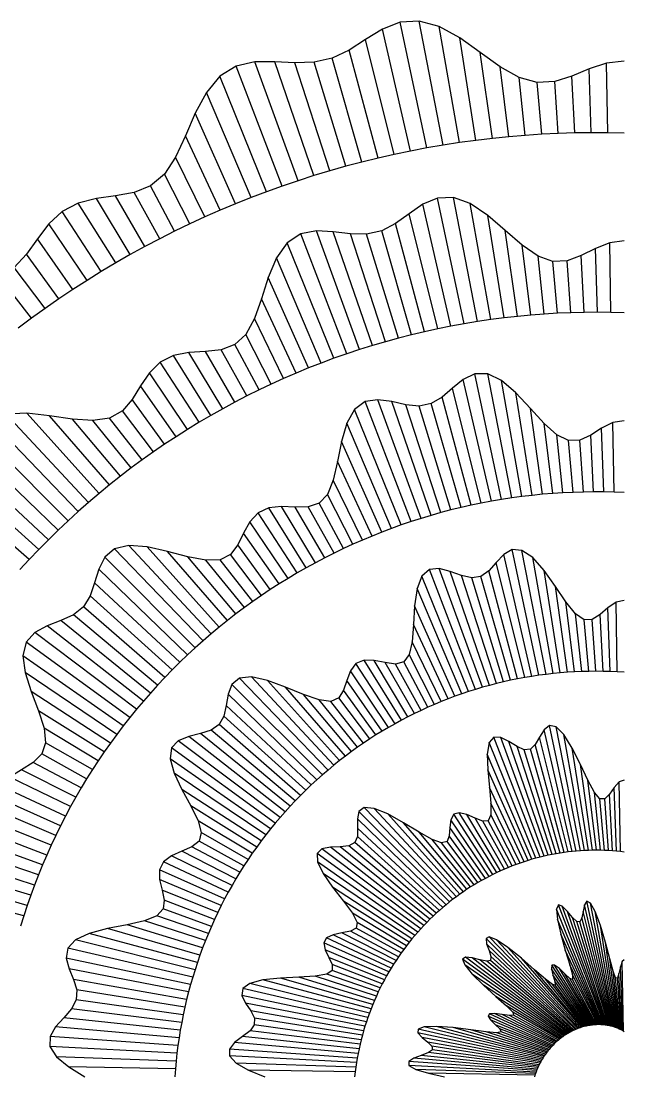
# Model space of a CAD drawing. Header units: metres. Extents: x -31 to 28.6, y -27.3 to 29.4.
# Drawn here: x -16.78 to -0.01, y 0.02 to 29.37 of the extents above; entities that cross this region are included whole.
import ezdxf

# ---------------------------------------------------------------- set-up
doc = ezdxf.new("R2010")
doc.units = ezdxf.units.M
for name, color, linetype in [('Fill', 3, 'Continuous'), ('Inner', 2, 'Continuous'), ('Outer', 1, 'Continuous')]:
    doc.layers.add(name, color=color, linetype=linetype)

msp = doc.modelspace()

# ---------------------------------------------------------------- linework, layer by layer
at = {"layer": 'Fill'}
for p, q in [((-5.038, 25.918), (-5.708, 29.367)), ((-5.946, 25.753), (-6.728, 29.142)), ((-5.492, 25.839), (-6.235, 29.335)), ((-4.582, 25.988), (-5.151, 29.213)), ((-6.397, 25.659), (-7.195, 28.856)), ((-4.126, 26.05), (-4.577, 28.898)), ((-6.848, 25.557), (-7.653, 28.563)), ((-3.669, 26.105), (-4.005, 28.494)), ((-9.073, 24.928), (-10.276, 28.232)), ((-8.632, 25.069), (-9.722, 28.235)), ((-8.189, 25.203), (-9.165, 28.206)), ((-7.744, 25.329), (-8.628, 28.222)), ((-7.297, 25.447), (-8.126, 28.339)), ((-0.458, 26.26), (-0.492, 28.197)), ((-9.512, 24.779), (-10.793, 28.116)), ((-3.211, 26.151), (-3.45, 28.097)), ((-0.917, 26.262), (-0.979, 28.037)), ((-9.948, 24.622), (-11.247, 27.836)), ((-2.753, 26.189), (-2.922, 27.798)), ((-2.294, 26.219), (-2.42, 27.657)), ((-1.835, 26.241), (-1.936, 27.684)), ((-1.376, 26.256), (-1.459, 27.837)), ((-10.382, 24.457), (-11.624, 27.385)), ((-10.812, 24.285), (-11.935, 26.806)), ((-11.24, 24.105), (-12.205, 26.175)), ((-11.666, 23.918), (-12.478, 25.583)), ((-12.087, 23.723), (-12.792, 25.106)), ((-12.506, 23.521), (-13.176, 24.781)), ((-13.742, 22.87), (-14.682, 24.436)), ((-13.333, 23.094), (-14.15, 24.509)), ((-12.922, 23.311), (-13.636, 24.599)), ((-4.453, 20.949), (-5.196, 24.444)), ((-4.084, 21.01), (-4.754, 24.459)), ((-14.546, 22.399), (-15.633, 24.073)), ((-14.146, 22.638), (-15.188, 24.306)), ((-4.821, 20.881), (-5.603, 24.27)), ((-3.714, 21.064), (-4.283, 24.289)), ((-5.188, 20.807), (-5.985, 24.004)), ((-3.344, 21.112), (-3.795, 23.96)), ((-14.943, 22.154), (-16.006, 23.73)), ((-7.363, 20.229), (-8.565, 23.533)), ((-7.004, 20.342), (-8.094, 23.508)), ((-5.919, 20.64), (-6.748, 23.532)), ((-5.554, 20.727), (-6.359, 23.733)), ((-2.973, 21.153), (-3.309, 23.543)), ((-15.335, 21.901), (-16.324, 23.312)), ((-8.075, 19.986), (-9.374, 23.2)), ((-7.72, 20.111), (-9.001, 23.448)), ((-6.644, 20.448), (-7.619, 23.45)), ((-6.282, 20.547), (-7.167, 23.441)), ((-0.371, 21.261), (-0.405, 23.198)), ((-2.602, 21.188), (-2.84, 23.134)), ((-0.743, 21.265), (-0.805, 23.04)), ((-15.723, 21.641), (-16.626, 22.884)), ((-8.428, 19.855), (-9.671, 22.783)), ((-2.23, 21.216), (-2.399, 22.825)), ((-1.858, 21.238), (-1.984, 22.676)), ((-1.486, 21.254), (-1.587, 22.696)), ((-1.114, 21.262), (-1.197, 22.843)), ((-16.107, 21.375), (-16.967, 22.516)), ((-16.486, 21.101), (-17.393, 22.262)), ((-8.779, 19.717), (-9.901, 22.238)), ((-9.127, 19.574), (-10.092, 21.643)), ((-9.474, 19.424), (-10.286, 21.089)), ((-9.818, 19.268), (-10.522, 20.651)), ((-10.159, 19.106), (-10.829, 20.366)), ((-11.496, 18.398), (-12.538, 20.066)), ((-11.166, 18.584), (-12.107, 20.15)), ((-10.833, 18.764), (-11.65, 20.179)), ((-10.497, 18.938), (-11.212, 20.226)), ((-11.823, 18.206), (-12.91, 19.879)), ((-12.147, 18.009), (-13.21, 19.585)), ((-3.696, 16.009), (-4.478, 19.398)), ((-3.413, 16.058), (-4.156, 19.553)), ((-3.13, 16.101), (-3.8, 19.551)), ((-12.467, 17.805), (-13.456, 19.217)), ((-3.978, 15.956), (-4.775, 19.153)), ((-2.846, 16.14), (-3.415, 19.365)), ((-12.784, 17.596), (-13.687, 18.839)), ((-5.653, 15.531), (-6.855, 18.835)), ((-4.26, 15.898), (-5.065, 18.904)), ((-2.562, 16.173), (-3.013, 19.021)), ((-13.098, 17.381), (-13.958, 18.523)), ((-6.202, 15.35), (-7.5, 18.564)), ((-5.928, 15.443), (-7.209, 18.78)), ((-5.376, 15.614), (-6.467, 18.78)), ((-5.099, 15.692), (-6.074, 18.695)), ((-4.82, 15.766), (-5.705, 18.659)), ((-4.54, 15.834), (-5.37, 18.726)), ((-2.277, 16.202), (-2.613, 18.591)), ((-15.186, 15.726), (-17.651, 18.278)), ((-14.9, 15.978), (-17.19, 18.434)), ((-14.609, 16.225), (-16.618, 18.456)), ((-14.315, 16.467), (-15.984, 18.387)), ((-14.016, 16.704), (-15.351, 18.295)), ((-13.714, 16.935), (-14.781, 18.253)), ((-13.408, 17.161), (-14.314, 18.322)), ((-0.284, 16.261), (-0.318, 18.199)), ((-15.468, 15.468), (-17.986, 17.986)), ((-6.474, 15.252), (-7.717, 18.18)), ((-1.992, 16.225), (-2.231, 18.171)), ((-0.568, 16.268), (-0.63, 18.043)), ((-6.745, 15.15), (-7.867, 17.67)), ((-1.707, 16.244), (-1.876, 17.853)), ((-1.422, 16.257), (-1.548, 17.695)), ((-1.137, 16.266), (-1.238, 17.708)), ((-0.853, 16.269), (-0.935, 17.85)), ((-15.746, 15.205), (-18.215, 17.59)), ((-16.019, 14.938), (-18.389, 17.148)), ((-7.014, 15.042), (-7.979, 17.112)), ((-16.287, 14.665), (-18.571, 16.722)), ((-7.282, 14.93), (-8.094, 16.595)), ((-16.551, 14.388), (-18.816, 16.356)), ((-7.548, 14.813), (-8.252, 16.196)), ((-8.591, 14.298), (-9.532, 15.864)), ((-8.333, 14.434), (-9.15, 15.849)), ((-8.073, 14.565), (-8.788, 15.853)), ((-7.811, 14.691), (-8.482, 15.952)), ((-9.1, 14.013), (-10.187, 15.686)), ((-8.847, 14.158), (-9.889, 15.825)), ((-9.351, 13.863), (-10.414, 15.44)), ((-9.599, 13.709), (-10.588, 15.121)), ((-11.713, 12.129), (-14.178, 14.681)), ((-11.49, 12.321), (-13.78, 14.777)), ((-11.264, 12.51), (-13.272, 14.74)), ((-9.845, 13.551), (-10.749, 14.794)), ((-11.932, 11.932), (-14.45, 14.45)), ((-11.035, 12.694), (-12.703, 14.613)), ((-10.802, 12.874), (-12.137, 14.464)), ((-10.329, 13.221), (-11.236, 14.382)), ((-10.089, 13.388), (-10.949, 14.53)), ((-2.571, 11.138), (-3.354, 14.526)), ((-2.374, 11.167), (-3.117, 14.663)), ((-2.176, 11.193), (-2.846, 14.643)), ((-1.978, 11.216), (-2.546, 14.441)), ((-12.149, 11.732), (-14.618, 14.117)), ((-10.567, 13.05), (-11.635, 14.368)), ((-4.136, 10.775), (-5.417, 14.112)), ((-3.943, 10.833), (-5.145, 14.137)), ((-2.769, 11.104), (-3.566, 14.301)), ((-4.329, 10.714), (-5.627, 13.928)), ((-3.749, 10.887), (-4.839, 14.053)), ((-3.554, 10.937), (-4.529, 13.94)), ((-3.358, 10.984), (-4.243, 13.878)), ((-3.162, 11.028), (-3.991, 13.92)), ((-2.966, 11.068), (-3.771, 14.074)), ((-1.779, 11.235), (-2.231, 14.083)), ((-12.362, 11.528), (-14.732, 13.738)), ((-4.521, 10.65), (-5.763, 13.578)), ((-1.581, 11.251), (-1.917, 13.64)), ((-12.572, 11.319), (-14.856, 13.376)), ((-1.383, 11.263), (-1.622, 13.208)), ((-12.778, 11.107), (-15.042, 13.076)), ((-4.711, 10.582), (-5.834, 13.102)), ((-0.394, 11.271), (-0.456, 13.046)), ((-0.197, 11.262), (-0.23, 13.2)), ((-13.179, 10.672), (-15.671, 12.69)), ((-12.98, 10.892), (-15.318, 12.853)), ((-1.185, 11.271), (-1.354, 12.88)), ((-0.987, 11.276), (-1.112, 12.714)), ((-0.789, 11.278), (-0.89, 12.721)), ((-0.591, 11.276), (-0.674, 12.857)), ((-13.566, 10.222), (-16.398, 12.357)), ((-13.374, 10.449), (-16.054, 12.543)), ((-4.901, 10.511), (-5.866, 12.58)), ((-13.753, 9.992), (-16.636, 12.087)), ((-5.09, 10.436), (-5.902, 12.101)), ((-5.278, 10.358), (-5.982, 11.741)), ((-13.937, 9.759), (-16.727, 11.712)), ((-6.377, 9.819), (-7.463, 11.493)), ((-6.197, 9.917), (-7.239, 11.585)), ((-6.016, 10.012), (-6.957, 11.578)), ((-5.833, 10.104), (-6.65, 11.519)), ((-5.649, 10.192), (-6.363, 11.48)), ((-5.464, 10.277), (-6.134, 11.537)), ((-14.117, 9.522), (-16.667, 11.242)), ((-6.555, 9.718), (-7.618, 11.294)), ((-8.397, 8.397), (-10.915, 10.915)), ((-8.239, 8.532), (-10.704, 11.085)), ((-8.08, 8.665), (-10.37, 11.12)), ((-7.918, 8.794), (-9.927, 11.025)), ((-6.732, 9.614), (-7.72, 11.025)), ((-14.292, 9.282), (-16.499, 10.714)), ((-8.552, 8.259), (-11.022, 10.643)), ((-7.754, 8.92), (-9.423, 10.84)), ((-7.588, 9.044), (-8.923, 10.634)), ((-6.906, 9.506), (-7.81, 10.749)), ((-8.705, 8.118), (-11.076, 10.328)), ((-7.421, 9.164), (-8.488, 10.482)), ((-7.251, 9.281), (-8.158, 10.442)), ((-7.08, 9.395), (-7.94, 10.537)), ((-14.464, 9.038), (-16.294, 10.181)), ((-8.856, 7.974), (-11.14, 10.03)), ((-14.631, 8.791), (-16.136, 9.695)), ((-9.004, 7.827), (-11.269, 9.796)), ((-1.334, 6.276), (-2.077, 9.772)), ((-1.222, 6.285), (-1.892, 9.735)), ((-9.434, 7.371), (-12.114, 9.464)), ((-9.293, 7.526), (-11.785, 9.544)), ((-9.15, 7.678), (-11.488, 9.639)), ((-2.344, 6.107), (-3.625, 9.445)), ((-2.233, 6.134), (-3.435, 9.438)), ((-1.559, 6.253), (-2.356, 9.45)), ((-1.447, 6.266), (-2.229, 9.654)), ((-1.109, 6.292), (-1.678, 9.517)), ((-14.795, 8.542), (-16.094, 9.292)), ((-9.708, 7.053), (-12.591, 9.148)), ((-9.573, 7.213), (-12.405, 9.347)), ((-2.456, 6.078), (-3.754, 9.293)), ((-2.121, 6.159), (-3.211, 9.325)), ((-2.009, 6.182), (-2.984, 9.185)), ((-1.784, 6.221), (-2.613, 9.113)), ((-1.672, 6.238), (-2.477, 9.245)), ((-0.997, 6.297), (-1.448, 9.144)), ((-14.954, 8.289), (-16.2, 8.98)), ((-9.841, 6.891), (-12.631, 8.844)), ((-2.567, 6.047), (-3.81, 8.975)), ((-1.896, 6.203), (-2.781, 9.096)), ((-15.258, 7.775), (-16.762, 8.541)), ((-15.108, 8.033), (-16.44, 8.741)), ((-2.678, 6.014), (-3.8, 8.535)), ((-0.885, 6.299), (-1.221, 8.689)), ((-15.404, 7.513), (-17.088, 8.334)), ((-9.971, 6.726), (-12.522, 8.446)), ((-0.774, 6.3), (-1.012, 8.246)), ((-15.546, 7.249), (-17.346, 8.089)), ((-10.099, 6.558), (-12.305, 7.991)), ((-2.788, 5.979), (-3.753, 8.049)), ((-0.219, 6.274), (-0.281, 8.049)), ((-0.109, 6.263), (-0.143, 8.2)), ((-15.683, 6.982), (-17.492, 7.788)), ((-0.662, 6.299), (-0.831, 7.908)), ((-0.551, 6.295), (-0.677, 7.733)), ((-0.44, 6.29), (-0.541, 7.733)), ((-0.329, 6.283), (-0.412, 7.864)), ((-15.815, 6.713), (-17.525, 7.439)), ((-10.224, 6.388), (-12.053, 7.532)), ((-4.861, 4.861), (-7.379, 7.379)), ((-4.766, 4.935), (-7.231, 7.488)), ((-4.67, 5.008), (-6.96, 7.463)), ((-3.548, 5.677), (-4.59, 7.345)), ((-2.898, 5.942), (-3.71, 7.607)), ((-15.942, 6.441), (-17.49, 7.066)), ((-10.346, 6.216), (-11.85, 7.12)), ((-4.955, 4.785), (-7.425, 7.17)), ((-4.572, 5.078), (-6.581, 7.309)), ((-4.474, 5.147), (-6.143, 7.066)), ((-3.759, 5.573), (-4.822, 7.149)), ((-3.654, 5.626), (-4.74, 7.299)), ((-3.441, 5.726), (-4.382, 7.292)), ((-3.333, 5.774), (-4.15, 7.189)), ((-3.225, 5.819), (-3.939, 7.107)), ((-3.117, 5.862), (-3.787, 7.122)), ((-3.008, 5.903), (-3.712, 7.286)), ((-10.464, 6.042), (-11.764, 6.792)), ((-5.048, 4.708), (-7.419, 6.918)), ((-4.375, 5.213), (-5.709, 6.804)), ((-3.864, 5.518), (-4.852, 6.929)), ((-16.065, 6.167), (-17.462, 6.703)), ((-10.58, 5.865), (-11.826, 6.556)), ((-5.231, 4.547), (-7.495, 6.515)), ((-5.14, 4.628), (-7.424, 6.685)), ((-4.274, 5.278), (-5.342, 6.596)), ((-4.173, 5.341), (-5.08, 6.502)), ((-4.071, 5.402), (-4.931, 6.543)), ((-3.968, 5.461), (-4.871, 6.704)), ((-16.184, 5.89), (-17.522, 6.377)), ((-10.803, 5.505), (-12.307, 6.271)), ((-10.693, 5.686), (-12.026, 6.394)), ((-5.663, 4.114), (-8.546, 6.209)), ((-5.579, 4.204), (-8.411, 6.338)), ((-5.494, 4.293), (-8.174, 6.386)), ((-5.408, 4.379), (-7.9, 6.397)), ((-5.32, 4.464), (-7.658, 6.425)), ((-16.406, 5.331), (-18.105, 5.883)), ((-16.297, 5.612), (-17.73, 6.105)), ((-11.014, 5.136), (-12.815, 5.976)), ((-10.91, 5.321), (-12.594, 6.143)), ((-5.745, 4.023), (-8.535, 5.976)), ((-16.51, 5.047), (-18.612, 5.69)), ((-11.115, 4.949), (-12.925, 5.754)), ((-5.826, 3.93), (-8.377, 5.65)), ((-16.608, 4.762), (-19.179, 5.499)), ((-11.212, 4.759), (-12.923, 5.485)), ((-16.702, 4.475), (-19.709, 5.281)), ((-11.306, 4.568), (-12.854, 5.193)), ((-5.906, 3.835), (-8.112, 5.268)), ((-11.397, 4.375), (-12.794, 4.911)), ((-5.983, 3.739), (-7.813, 4.882)), ((-0.552, 1.439), (-1.834, 4.777)), ((-0.523, 1.436), (-1.725, 4.74)), ((-0.322, 1.394), (-1.104, 4.783)), ((-0.295, 1.386), (-1.038, 4.881)), ((-0.268, 1.377), (-0.938, 4.827)), ((-11.569, 3.984), (-13.003, 4.477)), ((-11.485, 4.18), (-12.823, 4.667)), ((-6.06, 3.641), (-7.564, 4.545)), ((-0.583, 1.442), (-1.881, 4.657)), ((-0.493, 1.431), (-1.583, 4.597)), ((-0.464, 1.427), (-1.439, 4.429)), ((-0.377, 1.409), (-1.183, 4.415)), ((-0.349, 1.402), (-1.147, 4.599)), ((-0.241, 1.368), (-0.81, 4.593)), ((-11.802, 3.384), (-14.372, 4.121)), ((-11.728, 3.586), (-13.831, 4.229)), ((-11.65, 3.785), (-13.349, 4.338)), ((-6.207, 3.441), (-7.453, 4.131)), ((-6.134, 3.542), (-7.433, 4.292)), ((-0.613, 1.445), (-1.856, 4.373)), ((-0.434, 1.421), (-1.319, 4.315)), ((-0.406, 1.415), (-1.235, 4.307)), ((-0.215, 1.358), (-0.666, 4.206)), ((-11.873, 3.181), (-14.879, 3.987)), ((-6.483, 3.023), (-8.283, 3.863)), ((-6.416, 3.129), (-8.1, 3.951)), ((-6.348, 3.235), (-7.852, 4.001)), ((-6.279, 3.338), (-7.611, 4.047)), ((-1.326, 1.326), (-3.844, 3.844)), ((-1.293, 1.339), (-3.758, 3.891)), ((-0.644, 1.446), (-1.766, 3.967)), ((-12.004, 2.771), (-15.481, 3.574)), ((-11.94, 2.977), (-15.266, 3.806)), ((-6.547, 2.915), (-8.357, 3.721)), ((-6.61, 2.806), (-8.32, 3.532)), ((-1.359, 1.312), (-3.828, 3.697)), ((-1.26, 1.351), (-3.55, 3.807)), ((-1.227, 1.362), (-3.235, 3.593)), ((-0.189, 1.348), (-0.525, 3.737)), ((-12.064, 2.564), (-15.524, 3.3)), ((-6.671, 2.695), (-8.218, 3.32)), ((-1.618, 1.176), (-4.501, 3.27)), ((-1.586, 1.195), (-4.418, 3.329)), ((-1.554, 1.214), (-4.234, 3.308)), ((-1.522, 1.232), (-4.014, 3.25)), ((-1.392, 1.298), (-3.762, 3.508)), ((-1.457, 1.267), (-3.722, 3.235)), ((-1.424, 1.283), (-3.709, 3.339)), ((-1.194, 1.373), (-2.862, 3.293)), ((-0.675, 1.448), (-1.64, 3.517)), ((-0.164, 1.337), (-0.403, 3.283)), ((-12.12, 2.356), (-15.442, 3.002)), ((-6.73, 2.583), (-8.126, 3.119)), ((-6.787, 2.47), (-8.125, 2.957)), ((-1.65, 1.155), (-4.439, 3.108)), ((-1.49, 1.25), (-3.827, 3.212)), ((-1.161, 1.383), (-2.495, 2.974)), ((-0.963, 1.428), (-2.026, 3.004)), ((-0.93, 1.433), (-2.017, 3.106)), ((-0.898, 1.437), (-1.94, 3.105)), ((-0.866, 1.441), (-1.806, 3.006)), ((-0.706, 1.448), (-1.518, 3.113)), ((-0.139, 1.326), (-0.308, 2.935)), ((-0.045, 1.277), (-0.107, 3.052)), ((-0.022, 1.264), (-0.056, 3.201)), ((-12.173, 2.146), (-15.315, 2.7)), ((-7.043, 1.887), (-10.05, 2.693)), ((-6.996, 2.006), (-9.566, 2.743)), ((-6.946, 2.124), (-9.049, 2.767)), ((-6.895, 2.24), (-8.594, 2.792)), ((-6.842, 2.356), (-8.275, 2.849)), ((-1.681, 1.134), (-4.232, 2.854)), ((-1.128, 1.392), (-2.195, 2.711)), ((-0.996, 1.422), (-1.984, 2.834)), ((-1.029, 1.416), (-1.932, 2.659)), ((-0.833, 1.443), (-1.65, 2.858)), ((-0.801, 1.446), (-1.515, 2.734)), ((-0.738, 1.448), (-1.442, 2.831)), ((-0.769, 1.447), (-1.44, 2.708)), ((-0.115, 1.314), (-0.241, 2.752)), ((-0.091, 1.302), (-0.192, 2.745)), ((-0.068, 1.29), (-0.15, 2.871)), ((-12.223, 1.936), (-15.227, 2.412)), ((-7.132, 1.647), (-10.609, 2.449)), ((-7.089, 1.767), (-10.414, 2.597)), ((-1.712, 1.112), (-3.918, 2.545)), ((-1.095, 1.401), (-2.001, 2.562)), ((-1.062, 1.409), (-1.922, 2.55)), ((-12.268, 1.724), (-15.241, 2.142)), ((-7.173, 1.525), (-10.633, 2.26)), ((-1.743, 1.089), (-3.573, 2.233)), ((-12.31, 1.512), (-15.373, 1.888)), ((-7.212, 1.402), (-10.533, 2.047)), ((-7.249, 1.278), (-10.391, 1.832)), ((-1.774, 1.066), (-3.278, 1.97)), ((-1.804, 1.042), (-3.103, 1.792)), ((-12.349, 1.298), (-15.59, 1.639)), ((-7.284, 1.154), (-10.289, 1.63)), ((-1.979, 0.881), (-3.789, 1.687)), ((-1.951, 0.91), (-3.752, 1.749)), ((-2.007, 0.852), (-3.718, 1.578)), ((-1.922, 0.938), (-3.606, 1.759)), ((-1.893, 0.965), (-3.397, 1.731)), ((-1.864, 0.991), (-3.196, 1.699)), ((-1.834, 1.017), (-3.08, 1.707)), ((-12.383, 1.083), (-15.819, 1.384)), ((-7.348, 0.902), (-10.41, 1.278)), ((-7.317, 1.028), (-10.29, 1.446)), ((-2.282, 0.485), (-5.742, 1.221)), ((-2.26, 0.522), (-5.737, 1.325)), ((-2.237, 0.558), (-5.563, 1.387)), ((-2.214, 0.593), (-5.22, 1.399)), ((-2.19, 0.628), (-4.76, 1.365)), ((-2.165, 0.662), (-4.268, 1.305)), ((-2.14, 0.695), (-3.839, 1.247)), ((-2.035, 0.822), (-3.582, 1.447)), ((-2.114, 0.728), (-3.548, 1.222)), ((-2.062, 0.791), (-3.458, 1.327)), ((-2.088, 0.76), (-3.427, 1.247)), ((-12.414, 0.868), (-15.972, 1.117)), ((-7.402, 0.648), (-10.838, 0.948)), ((-7.376, 0.775), (-10.617, 1.116)), ((-2.304, 0.448), (-5.625, 1.093)), ((-2.325, 0.41), (-5.466, 0.964)), ((-12.441, 0.652), (-15.975, 0.837)), ((-7.426, 0.519), (-10.984, 0.768)), ((-2.403, 0.253), (-5.645, 0.593)), ((-2.385, 0.293), (-5.448, 0.669)), ((-2.346, 0.372), (-5.35, 0.847)), ((-2.366, 0.332), (-5.339, 0.75)), ((-12.465, 0.435), (-15.794, 0.552)), ((-7.448, 0.39), (-10.982, 0.576)), ((-7.468, 0.261), (-10.797, 0.377)), ((-2.438, 0.171), (-5.996, 0.419)), ((-2.455, 0.129), (-5.989, 0.314)), ((-2.421, 0.212), (-5.857, 0.512)), ((-12.484, 0.218), (-15.447, 0.27)), ((-7.485, 0.131), (-10.448, 0.182)), ((-2.471, 0.086), (-5.8, 0.203)), ((-2.486, 0.043), (-5.448, 0.095))]:
    msp.add_line(p, q, dxfattribs=at)
at = {"layer": 'Inner'}
for p, q in [((-3.211, 26.151), (-3.669, 26.105)), ((-2.753, 26.189), (-3.211, 26.151)), ((-2.294, 26.219), (-2.753, 26.189)), ((-1.835, 26.241), (-2.294, 26.219)), ((-1.376, 26.256), (-1.835, 26.241)), ((-0.917, 26.262), (-1.376, 26.256)), ((-0.458, 26.26), (-0.917, 26.262)), ((0, 26.25), (-0.458, 26.26)), ((-5.492, 25.839), (-5.946, 25.753)), ((-5.038, 25.918), (-5.492, 25.839)), ((-4.582, 25.988), (-5.038, 25.918)), ((-4.126, 26.05), (-4.582, 25.988)), ((-3.669, 26.105), (-4.126, 26.05)), ((-6.848, 25.557), (-7.297, 25.447)), ((-6.397, 25.659), (-6.848, 25.557)), ((-5.946, 25.753), (-6.397, 25.659)), ((-7.744, 25.329), (-8.189, 25.203)), ((-7.297, 25.447), (-7.744, 25.329)), ((-8.632, 25.069), (-9.073, 24.928)), ((-8.189, 25.203), (-8.632, 25.069)), ((-9.512, 24.779), (-9.948, 24.622)), ((-9.073, 24.928), (-9.512, 24.779)), ((-10.382, 24.457), (-10.812, 24.285)), ((-9.948, 24.622), (-10.382, 24.457)), ((-11.24, 24.105), (-11.666, 23.918)), ((-10.812, 24.285), (-11.24, 24.105)), ((-11.666, 23.918), (-12.087, 23.723)), ((-12.506, 23.521), (-12.922, 23.311)), ((-12.087, 23.723), (-12.506, 23.521)), ((-12.922, 23.311), (-13.333, 23.094)), ((-13.333, 23.094), (-13.742, 22.87)), ((-14.146, 22.638), (-14.546, 22.399)), ((-13.742, 22.87), (-14.146, 22.638)), ((-14.546, 22.399), (-14.943, 22.154)), ((-14.943, 22.154), (-15.335, 21.901)), ((-15.335, 21.901), (-15.723, 21.641)), ((-15.723, 21.641), (-16.107, 21.375)), ((-16.107, 21.375), (-16.486, 21.101)), ((-2.973, 21.153), (-3.344, 21.112)), ((-2.602, 21.188), (-2.973, 21.153)), ((-2.23, 21.216), (-2.602, 21.188)), ((-1.858, 21.238), (-2.23, 21.216)), ((-1.486, 21.254), (-1.858, 21.238)), ((-1.114, 21.262), (-1.486, 21.254)), ((-0.743, 21.265), (-1.114, 21.262)), ((-0.371, 21.261), (-0.743, 21.265)), ((0, 21.25), (-0.371, 21.261)), ((-16.486, 21.101), (-16.861, 20.821)), ((-4.821, 20.881), (-5.188, 20.807)), ((-4.453, 20.949), (-4.821, 20.881)), ((-4.084, 21.01), (-4.453, 20.949)), ((-3.714, 21.064), (-4.084, 21.01)), ((-3.344, 21.112), (-3.714, 21.064)), ((-6.282, 20.547), (-6.644, 20.448)), ((-5.919, 20.64), (-6.282, 20.547)), ((-5.554, 20.727), (-5.919, 20.64)), ((-5.188, 20.807), (-5.554, 20.727)), ((-7.004, 20.342), (-7.363, 20.229)), ((-6.644, 20.448), (-7.004, 20.342)), ((-8.075, 19.986), (-8.428, 19.855)), ((-7.72, 20.111), (-8.075, 19.986)), ((-7.363, 20.229), (-7.72, 20.111)), ((-8.779, 19.717), (-9.127, 19.574)), ((-8.428, 19.855), (-8.779, 19.717)), ((-9.474, 19.424), (-9.818, 19.268)), ((-9.127, 19.574), (-9.474, 19.424)), ((-10.159, 19.106), (-10.497, 18.938)), ((-9.818, 19.268), (-10.159, 19.106)), ((-10.497, 18.938), (-10.833, 18.764)), ((-11.166, 18.584), (-11.496, 18.398)), ((-10.833, 18.764), (-11.166, 18.584)), ((-11.823, 18.206), (-12.147, 18.009)), ((-11.496, 18.398), (-11.823, 18.206)), ((-12.147, 18.009), (-12.467, 17.805)), ((-12.467, 17.805), (-12.784, 17.596)), ((-13.098, 17.381), (-13.408, 17.161)), ((-12.784, 17.596), (-13.098, 17.381)), ((-13.408, 17.161), (-13.714, 16.935)), ((-13.714, 16.935), (-14.016, 16.704)), ((-14.315, 16.467), (-14.609, 16.225)), ((-14.016, 16.704), (-14.315, 16.467)), ((-14.609, 16.225), (-14.9, 15.978)), ((-2.562, 16.173), (-2.846, 16.14)), ((-2.277, 16.202), (-2.562, 16.173)), ((-1.992, 16.225), (-2.277, 16.202)), ((-1.707, 16.244), (-1.992, 16.225)), ((-1.422, 16.257), (-1.707, 16.244)), ((-1.137, 16.266), (-1.422, 16.257)), ((-0.853, 16.269), (-1.137, 16.266)), ((-0.568, 16.268), (-0.853, 16.269)), ((-0.284, 16.261), (-0.568, 16.268)), ((0, 16.25), (-0.284, 16.261)), ((-14.9, 15.978), (-15.186, 15.726)), ((-4.26, 15.898), (-4.54, 15.834)), ((-3.978, 15.956), (-4.26, 15.898)), ((-3.696, 16.009), (-3.978, 15.956)), ((-3.413, 16.058), (-3.696, 16.009)), ((-3.13, 16.101), (-3.413, 16.058)), ((-2.846, 16.14), (-3.13, 16.101)), ((-15.186, 15.726), (-15.468, 15.468)), ((-5.376, 15.614), (-5.653, 15.531)), ((-5.099, 15.692), (-5.376, 15.614)), ((-4.82, 15.766), (-5.099, 15.692)), ((-4.54, 15.834), (-4.82, 15.766)), ((-15.468, 15.468), (-15.746, 15.205)), ((-6.202, 15.35), (-6.474, 15.252)), ((-5.928, 15.443), (-6.202, 15.35)), ((-5.653, 15.531), (-5.928, 15.443)), ((-15.746, 15.205), (-16.019, 14.938)), ((-7.014, 15.042), (-7.282, 14.93)), ((-6.745, 15.15), (-7.014, 15.042)), ((-6.474, 15.252), (-6.745, 15.15)), ((-16.019, 14.938), (-16.287, 14.665)), ((-7.811, 14.691), (-8.073, 14.565)), ((-7.548, 14.813), (-7.811, 14.691)), ((-7.282, 14.93), (-7.548, 14.813)), ((-16.551, 14.388), (-16.81, 14.106)), ((-16.287, 14.665), (-16.551, 14.388)), ((-8.333, 14.434), (-8.591, 14.298)), ((-8.073, 14.565), (-8.333, 14.434)), ((-8.847, 14.158), (-9.1, 14.013)), ((-8.591, 14.298), (-8.847, 14.158)), ((-9.351, 13.863), (-9.599, 13.709)), ((-9.1, 14.013), (-9.351, 13.863)), ((-9.845, 13.551), (-10.089, 13.388)), ((-9.599, 13.709), (-9.845, 13.551)), ((-10.329, 13.221), (-10.567, 13.05)), ((-10.089, 13.388), (-10.329, 13.221)), ((-10.567, 13.05), (-10.802, 12.874)), ((-11.035, 12.694), (-11.264, 12.51)), ((-10.802, 12.874), (-11.035, 12.694)), ((-11.264, 12.51), (-11.49, 12.321)), ((-11.713, 12.129), (-11.932, 11.932)), ((-11.49, 12.321), (-11.713, 12.129)), ((-11.932, 11.932), (-12.149, 11.732)), ((-12.362, 11.528), (-12.572, 11.319)), ((-12.149, 11.732), (-12.362, 11.528)), ((-12.572, 11.319), (-12.778, 11.107)), ((-2.374, 11.167), (-2.571, 11.138)), ((-2.176, 11.193), (-2.374, 11.167)), ((-1.978, 11.216), (-2.176, 11.193)), ((-1.779, 11.235), (-1.978, 11.216)), ((-1.581, 11.251), (-1.779, 11.235)), ((-1.383, 11.263), (-1.581, 11.251)), ((-1.185, 11.271), (-1.383, 11.263)), ((-0.987, 11.276), (-1.185, 11.271)), ((-0.789, 11.278), (-0.987, 11.276)), ((-0.591, 11.276), (-0.789, 11.278)), ((-0.394, 11.271), (-0.591, 11.276)), ((-0.197, 11.262), (-0.394, 11.271)), ((0, 11.25), (-0.197, 11.262)), ((-12.98, 10.892), (-13.179, 10.672)), ((-12.778, 11.107), (-12.98, 10.892)), ((-3.749, 10.887), (-3.943, 10.833)), ((-3.554, 10.937), (-3.749, 10.887)), ((-3.358, 10.984), (-3.554, 10.937)), ((-3.162, 11.028), (-3.358, 10.984)), ((-2.966, 11.068), (-3.162, 11.028)), ((-2.769, 11.104), (-2.966, 11.068)), ((-2.571, 11.138), (-2.769, 11.104)), ((-13.179, 10.672), (-13.374, 10.449)), ((-4.711, 10.582), (-4.901, 10.511)), ((-4.521, 10.65), (-4.711, 10.582)), ((-4.329, 10.714), (-4.521, 10.65)), ((-4.136, 10.775), (-4.329, 10.714)), ((-3.943, 10.833), (-4.136, 10.775)), ((-13.374, 10.449), (-13.566, 10.222)), ((-5.464, 10.277), (-5.649, 10.192)), ((-5.278, 10.358), (-5.464, 10.277)), ((-5.09, 10.436), (-5.278, 10.358)), ((-4.901, 10.511), (-5.09, 10.436)), ((-13.753, 9.992), (-13.937, 9.759)), ((-13.566, 10.222), (-13.753, 9.992)), ((-6.016, 10.012), (-6.197, 9.917)), ((-5.833, 10.104), (-6.016, 10.012)), ((-5.649, 10.192), (-5.833, 10.104)), ((-13.937, 9.759), (-14.117, 9.522)), ((-6.555, 9.718), (-6.732, 9.614)), ((-6.377, 9.819), (-6.555, 9.718)), ((-6.197, 9.917), (-6.377, 9.819)), ((-14.117, 9.522), (-14.292, 9.282)), ((-7.08, 9.395), (-7.251, 9.281)), ((-6.906, 9.506), (-7.08, 9.395)), ((-6.732, 9.614), (-6.906, 9.506)), ((-14.292, 9.282), (-14.464, 9.038)), ((-7.421, 9.164), (-7.588, 9.044)), ((-7.251, 9.281), (-7.421, 9.164)), ((-14.464, 9.038), (-14.631, 8.791)), ((-7.754, 8.92), (-7.918, 8.794)), ((-7.588, 9.044), (-7.754, 8.92)), ((-14.795, 8.542), (-14.954, 8.289)), ((-14.631, 8.791), (-14.795, 8.542)), ((-8.239, 8.532), (-8.397, 8.397)), ((-8.08, 8.665), (-8.239, 8.532)), ((-7.918, 8.794), (-8.08, 8.665)), ((-14.954, 8.289), (-15.108, 8.033)), ((-8.552, 8.259), (-8.705, 8.118)), ((-8.397, 8.397), (-8.552, 8.259)), ((-15.108, 8.033), (-15.258, 7.775)), ((-8.856, 7.974), (-9.004, 7.827)), ((-8.705, 8.118), (-8.856, 7.974)), ((-15.258, 7.775), (-15.404, 7.513)), ((-9.15, 7.678), (-9.293, 7.526)), ((-9.004, 7.827), (-9.15, 7.678)), ((-15.404, 7.513), (-15.546, 7.249)), ((-9.434, 7.371), (-9.573, 7.213)), ((-9.293, 7.526), (-9.434, 7.371)), ((-15.546, 7.249), (-15.683, 6.982)), ((-9.708, 7.053), (-9.841, 6.891)), ((-9.573, 7.213), (-9.708, 7.053)), ((-15.683, 6.982), (-15.815, 6.713)), ((-9.841, 6.891), (-9.971, 6.726)), ((-15.815, 6.713), (-15.942, 6.441)), ((-10.099, 6.558), (-10.224, 6.388)), ((-9.971, 6.726), (-10.099, 6.558)), ((-16.065, 6.167), (-16.184, 5.89)), ((-15.942, 6.441), (-16.065, 6.167)), ((-10.346, 6.216), (-10.464, 6.042)), ((-10.224, 6.388), (-10.346, 6.216)), ((-2.009, 6.182), (-2.121, 6.159)), ((-1.896, 6.203), (-2.009, 6.182)), ((-1.784, 6.221), (-1.896, 6.203)), ((-1.672, 6.238), (-1.784, 6.221)), ((-1.559, 6.253), (-1.672, 6.238)), ((-1.447, 6.266), (-1.559, 6.253)), ((-1.334, 6.276), (-1.447, 6.266)), ((-1.222, 6.285), (-1.334, 6.276)), ((-1.109, 6.292), (-1.222, 6.285)), ((-0.997, 6.297), (-1.109, 6.292)), ((-0.885, 6.299), (-0.997, 6.297)), ((-0.774, 6.3), (-0.885, 6.299)), ((-0.662, 6.299), (-0.774, 6.3)), ((-0.551, 6.295), (-0.662, 6.299)), ((-0.44, 6.29), (-0.551, 6.295)), ((-0.329, 6.283), (-0.44, 6.29)), ((-0.219, 6.274), (-0.329, 6.283)), ((-0.109, 6.263), (-0.219, 6.274)), ((0, 6.25), (-0.109, 6.263)), ((-16.184, 5.89), (-16.297, 5.612)), ((-10.464, 6.042), (-10.58, 5.865)), ((-3.008, 5.903), (-3.117, 5.862)), ((-2.898, 5.942), (-3.008, 5.903)), ((-2.788, 5.979), (-2.898, 5.942)), ((-2.678, 6.014), (-2.788, 5.979)), ((-2.567, 6.047), (-2.678, 6.014)), ((-2.456, 6.078), (-2.567, 6.047)), ((-2.344, 6.107), (-2.456, 6.078)), ((-2.233, 6.134), (-2.344, 6.107)), ((-2.121, 6.159), (-2.233, 6.134)), ((-16.297, 5.612), (-16.406, 5.331)), ((-10.693, 5.686), (-10.803, 5.505)), ((-10.58, 5.865), (-10.693, 5.686)), ((-3.654, 5.626), (-3.759, 5.573)), ((-3.548, 5.677), (-3.654, 5.626)), ((-3.441, 5.726), (-3.548, 5.677)), ((-3.333, 5.774), (-3.441, 5.726)), ((-3.225, 5.819), (-3.333, 5.774)), ((-3.117, 5.862), (-3.225, 5.819)), ((-16.406, 5.331), (-16.51, 5.047)), ((-10.91, 5.321), (-11.014, 5.136)), ((-10.803, 5.505), (-10.91, 5.321)), ((-4.173, 5.341), (-4.274, 5.278)), ((-4.071, 5.402), (-4.173, 5.341)), ((-3.968, 5.461), (-4.071, 5.402)), ((-3.864, 5.518), (-3.968, 5.461)), ((-3.759, 5.573), (-3.864, 5.518)), ((-16.51, 5.047), (-16.608, 4.762)), ((-11.014, 5.136), (-11.115, 4.949)), ((-4.67, 5.008), (-4.766, 4.935)), ((-4.572, 5.078), (-4.67, 5.008)), ((-4.474, 5.147), (-4.572, 5.078)), ((-4.375, 5.213), (-4.474, 5.147)), ((-4.274, 5.278), (-4.375, 5.213)), ((-16.608, 4.762), (-16.702, 4.475)), ((-11.212, 4.759), (-11.306, 4.568)), ((-11.115, 4.949), (-11.212, 4.759)), ((-5.048, 4.708), (-5.14, 4.628)), ((-4.955, 4.785), (-5.048, 4.708)), ((-4.861, 4.861), (-4.955, 4.785)), ((-4.766, 4.935), (-4.861, 4.861)), ((-16.702, 4.475), (-16.792, 4.187)), ((-11.306, 4.568), (-11.397, 4.375)), ((-5.32, 4.464), (-5.408, 4.379)), ((-5.231, 4.547), (-5.32, 4.464)), ((-5.14, 4.628), (-5.231, 4.547)), ((-11.485, 4.18), (-11.569, 3.984)), ((-11.397, 4.375), (-11.485, 4.18)), ((-5.663, 4.114), (-5.745, 4.023)), ((-5.579, 4.204), (-5.663, 4.114)), ((-5.494, 4.293), (-5.579, 4.204)), ((-5.408, 4.379), (-5.494, 4.293)), ((-11.569, 3.984), (-11.65, 3.785)), ((-5.906, 3.835), (-5.983, 3.739)), ((-5.826, 3.93), (-5.906, 3.835)), ((-5.745, 4.023), (-5.826, 3.93)), ((-11.728, 3.586), (-11.802, 3.384)), ((-11.65, 3.785), (-11.728, 3.586)), ((-6.134, 3.542), (-6.207, 3.441)), ((-6.06, 3.641), (-6.134, 3.542)), ((-5.983, 3.739), (-6.06, 3.641)), ((-11.802, 3.384), (-11.873, 3.181)), ((-6.348, 3.235), (-6.416, 3.129)), ((-6.279, 3.338), (-6.348, 3.235)), ((-6.207, 3.441), (-6.279, 3.338)), ((-11.94, 2.977), (-12.004, 2.771)), ((-11.873, 3.181), (-11.94, 2.977)), ((-6.483, 3.023), (-6.547, 2.915)), ((-6.416, 3.129), (-6.483, 3.023)), ((-12.004, 2.771), (-12.064, 2.564)), ((-6.671, 2.695), (-6.73, 2.583)), ((-6.61, 2.806), (-6.671, 2.695)), ((-6.547, 2.915), (-6.61, 2.806)), ((-12.12, 2.356), (-12.173, 2.146)), ((-12.064, 2.564), (-12.12, 2.356)), ((-6.842, 2.356), (-6.895, 2.24)), ((-6.787, 2.47), (-6.842, 2.356)), ((-6.73, 2.583), (-6.787, 2.47)), ((-12.173, 2.146), (-12.223, 1.936)), ((-6.946, 2.124), (-6.996, 2.006)), ((-6.895, 2.24), (-6.946, 2.124)), ((-12.223, 1.936), (-12.268, 1.724)), ((-7.089, 1.767), (-7.132, 1.647)), ((-7.043, 1.887), (-7.089, 1.767)), ((-6.996, 2.006), (-7.043, 1.887)), ((-12.31, 1.512), (-12.349, 1.298)), ((-12.268, 1.724), (-12.31, 1.512)), ((-7.173, 1.525), (-7.212, 1.402)), ((-7.132, 1.647), (-7.173, 1.525)), ((-12.349, 1.298), (-12.383, 1.083)), ((-7.249, 1.278), (-7.284, 1.154)), ((-7.212, 1.402), (-7.249, 1.278)), ((-1.618, 1.176), (-1.65, 1.155)), ((-1.586, 1.195), (-1.618, 1.176)), ((-1.554, 1.214), (-1.586, 1.195)), ((-1.522, 1.232), (-1.554, 1.214)), ((-1.49, 1.25), (-1.522, 1.232)), ((-1.457, 1.267), (-1.49, 1.25)), ((-1.424, 1.283), (-1.457, 1.267)), ((-1.392, 1.298), (-1.424, 1.283)), ((-1.359, 1.312), (-1.392, 1.298)), ((-1.326, 1.326), (-1.359, 1.312)), ((-1.293, 1.339), (-1.326, 1.326)), ((-1.26, 1.351), (-1.293, 1.339)), ((-1.227, 1.362), (-1.26, 1.351)), ((-1.194, 1.373), (-1.227, 1.362)), ((-1.161, 1.383), (-1.194, 1.373)), ((-1.128, 1.392), (-1.161, 1.383)), ((-1.095, 1.401), (-1.128, 1.392)), ((-1.062, 1.409), (-1.095, 1.401)), ((-1.029, 1.416), (-1.062, 1.409)), ((-0.996, 1.422), (-1.029, 1.416)), ((-0.963, 1.428), (-0.996, 1.422)), ((-0.93, 1.433), (-0.963, 1.428)), ((-0.898, 1.437), (-0.93, 1.433)), ((-0.866, 1.441), (-0.898, 1.437)), ((-0.833, 1.443), (-0.866, 1.441)), ((-0.801, 1.446), (-0.833, 1.443)), ((-0.769, 1.447), (-0.801, 1.446)), ((-0.738, 1.448), (-0.769, 1.447)), ((-0.706, 1.448), (-0.738, 1.448)), ((-0.675, 1.448), (-0.706, 1.448)), ((-0.644, 1.446), (-0.675, 1.448)), ((-0.613, 1.445), (-0.644, 1.446)), ((-0.583, 1.442), (-0.613, 1.445)), ((-0.552, 1.439), (-0.583, 1.442)), ((-0.523, 1.436), (-0.552, 1.439)), ((-0.493, 1.431), (-0.523, 1.436)), ((-0.464, 1.427), (-0.493, 1.431)), ((-0.434, 1.421), (-0.464, 1.427)), ((-0.406, 1.415), (-0.434, 1.421)), ((-0.377, 1.409), (-0.406, 1.415)), ((-0.349, 1.402), (-0.377, 1.409)), ((-0.322, 1.394), (-0.349, 1.402)), ((-0.295, 1.386), (-0.322, 1.394)), ((-0.268, 1.377), (-0.295, 1.386)), ((-0.241, 1.368), (-0.268, 1.377)), ((-0.215, 1.358), (-0.241, 1.368)), ((-0.189, 1.348), (-0.215, 1.358)), ((-0.164, 1.337), (-0.189, 1.348)), ((-0.139, 1.326), (-0.164, 1.337)), ((-0.115, 1.314), (-0.139, 1.326)), ((-0.091, 1.302), (-0.115, 1.314)), ((-0.068, 1.29), (-0.091, 1.302)), ((-0.045, 1.277), (-0.068, 1.29)), ((-0.022, 1.264), (-0.045, 1.277)), ((0, 1.25), (-0.022, 1.264)), ((-12.383, 1.083), (-12.414, 0.868)), ((-7.348, 0.902), (-7.376, 0.775)), ((-7.317, 1.028), (-7.348, 0.902)), ((-7.284, 1.154), (-7.317, 1.028)), ((-1.979, 0.881), (-2.007, 0.852)), ((-1.951, 0.91), (-1.979, 0.881)), ((-1.922, 0.938), (-1.951, 0.91)), ((-1.893, 0.965), (-1.922, 0.938)), ((-1.864, 0.991), (-1.893, 0.965)), ((-1.834, 1.017), (-1.864, 0.991)), ((-1.804, 1.042), (-1.834, 1.017)), ((-1.774, 1.066), (-1.804, 1.042)), ((-1.743, 1.089), (-1.774, 1.066)), ((-1.712, 1.112), (-1.743, 1.089)), ((-1.681, 1.134), (-1.712, 1.112)), ((-1.65, 1.155), (-1.681, 1.134)), ((-12.441, 0.652), (-12.465, 0.435)), ((-12.414, 0.868), (-12.441, 0.652)), ((-7.402, 0.648), (-7.426, 0.519)), ((-7.376, 0.775), (-7.402, 0.648)), ((-2.214, 0.593), (-2.237, 0.558)), ((-2.19, 0.628), (-2.214, 0.593)), ((-2.165, 0.662), (-2.19, 0.628)), ((-2.14, 0.695), (-2.165, 0.662)), ((-2.114, 0.728), (-2.14, 0.695)), ((-2.088, 0.76), (-2.114, 0.728)), ((-2.062, 0.791), (-2.088, 0.76)), ((-2.035, 0.822), (-2.062, 0.791)), ((-2.007, 0.852), (-2.035, 0.822)), ((-12.465, 0.435), (-12.484, 0.218)), ((-7.448, 0.39), (-7.468, 0.261)), ((-7.426, 0.519), (-7.448, 0.39)), ((-2.366, 0.332), (-2.385, 0.293)), ((-2.346, 0.372), (-2.366, 0.332)), ((-2.325, 0.41), (-2.346, 0.372)), ((-2.304, 0.448), (-2.325, 0.41)), ((-2.282, 0.485), (-2.304, 0.448)), ((-2.26, 0.522), (-2.282, 0.485)), ((-2.237, 0.558), (-2.26, 0.522)), ((-12.484, 0.218), (-12.5, 0)), ((-7.485, 0.131), (-7.5, 0)), ((-7.468, 0.261), (-7.485, 0.131)), ((-2.486, 0.043), (-2.5, 0)), ((-2.471, 0.086), (-2.486, 0.043)), ((-2.455, 0.129), (-2.471, 0.086)), ((-2.438, 0.171), (-2.455, 0.129)), ((-2.421, 0.212), (-2.438, 0.171)), ((-2.403, 0.253), (-2.421, 0.212)), ((-2.385, 0.293), (-2.403, 0.253))]:
    msp.add_line(p, q, dxfattribs=at)
at = {"layer": 'Outer'}
for p, q in [((-5.708, 29.367), (-6.235, 29.335)), ((-5.151, 29.213), (-5.708, 29.367)), ((-6.728, 29.142), (-7.195, 28.856)), ((-6.235, 29.335), (-6.728, 29.142)), ((-4.577, 28.898), (-5.151, 29.213)), ((-7.195, 28.856), (-7.653, 28.563)), ((-4.005, 28.494), (-4.577, 28.898)), ((-7.653, 28.563), (-8.126, 28.339)), ((-3.45, 28.097), (-4.005, 28.494)), ((-10.276, 28.232), (-10.793, 28.116)), ((-9.722, 28.235), (-10.276, 28.232)), ((-9.165, 28.206), (-9.722, 28.235)), ((-8.628, 28.222), (-9.165, 28.206)), ((-8.126, 28.339), (-8.628, 28.222)), ((-0.492, 28.197), (-0.979, 28.037)), ((0, 28.25), (-0.492, 28.197)), ((-10.793, 28.116), (-11.247, 27.836)), ((-2.922, 27.798), (-3.45, 28.097)), ((-0.979, 28.037), (-1.459, 27.837)), ((-11.247, 27.836), (-11.624, 27.385)), ((-2.42, 27.657), (-2.922, 27.798)), ((-1.936, 27.684), (-2.42, 27.657)), ((-1.459, 27.837), (-1.936, 27.684)), ((-11.624, 27.385), (-11.935, 26.806)), ((-11.935, 26.806), (-12.205, 26.175)), ((-12.205, 26.175), (-12.478, 25.583)), ((-12.478, 25.583), (-12.792, 25.106)), ((-12.792, 25.106), (-13.176, 24.781)), ((-13.176, 24.781), (-13.636, 24.599)), ((-14.682, 24.436), (-15.188, 24.306)), ((-14.15, 24.509), (-14.682, 24.436)), ((-13.636, 24.599), (-14.15, 24.509)), ((-5.196, 24.444), (-5.603, 24.27)), ((-4.754, 24.459), (-5.196, 24.444)), ((-4.283, 24.289), (-4.754, 24.459)), ((-15.633, 24.073), (-16.006, 23.73)), ((-15.188, 24.306), (-15.633, 24.073)), ((-5.603, 24.27), (-5.985, 24.004)), ((-3.795, 23.96), (-4.283, 24.289)), ((-5.985, 24.004), (-6.359, 23.733)), ((-3.309, 23.543), (-3.795, 23.96)), ((-16.006, 23.73), (-16.324, 23.312)), ((-8.565, 23.533), (-9.001, 23.448)), ((-8.094, 23.508), (-8.565, 23.533)), ((-7.619, 23.45), (-8.094, 23.508)), ((-6.748, 23.532), (-7.167, 23.441)), ((-6.359, 23.733), (-6.748, 23.532)), ((-2.84, 23.134), (-3.309, 23.543)), ((-16.324, 23.312), (-16.626, 22.884)), ((-9.374, 23.2), (-9.671, 22.783)), ((-9.001, 23.448), (-9.374, 23.2)), ((-7.167, 23.441), (-7.619, 23.45)), ((-0.405, 23.198), (-0.805, 23.04)), ((0, 23.25), (-0.405, 23.198)), ((-2.399, 22.825), (-2.84, 23.134)), ((-0.805, 23.04), (-1.197, 22.843)), ((-16.626, 22.884), (-16.967, 22.516)), ((-9.671, 22.783), (-9.901, 22.238)), ((-1.984, 22.676), (-2.399, 22.825)), ((-1.587, 22.696), (-1.984, 22.676)), ((-1.197, 22.843), (-1.587, 22.696)), ((-9.901, 22.238), (-10.092, 21.643)), ((-10.092, 21.643), (-10.286, 21.089)), ((-10.286, 21.089), (-10.522, 20.651)), ((-10.522, 20.651), (-10.829, 20.366)), ((-10.829, 20.366), (-11.212, 20.226)), ((-12.538, 20.066), (-12.91, 19.879)), ((-12.107, 20.15), (-12.538, 20.066)), ((-11.65, 20.179), (-12.107, 20.15)), ((-11.212, 20.226), (-11.65, 20.179)), ((-12.91, 19.879), (-13.21, 19.585)), ((-13.21, 19.585), (-13.456, 19.217)), ((-4.478, 19.398), (-4.775, 19.153)), ((-4.156, 19.553), (-4.478, 19.398)), ((-3.8, 19.551), (-4.156, 19.553)), ((-3.415, 19.365), (-3.8, 19.551)), ((-13.456, 19.217), (-13.687, 18.839)), ((-4.775, 19.153), (-5.065, 18.904)), ((-3.013, 19.021), (-3.415, 19.365)), ((-13.687, 18.839), (-13.958, 18.523)), ((-6.855, 18.835), (-7.209, 18.78)), ((-6.467, 18.78), (-6.855, 18.835)), ((-5.065, 18.904), (-5.37, 18.726)), ((-2.613, 18.591), (-3.013, 19.021)), ((-13.958, 18.523), (-14.314, 18.322)), ((-7.5, 18.564), (-7.717, 18.18)), ((-7.209, 18.78), (-7.5, 18.564)), ((-6.074, 18.695), (-6.467, 18.78)), ((-5.705, 18.659), (-6.074, 18.695)), ((-5.37, 18.726), (-5.705, 18.659)), ((-2.231, 18.171), (-2.613, 18.591)), ((-16.618, 18.456), (-17.19, 18.434)), ((-15.984, 18.387), (-16.618, 18.456)), ((-15.351, 18.295), (-15.984, 18.387)), ((-14.781, 18.253), (-15.351, 18.295)), ((-14.314, 18.322), (-14.781, 18.253)), ((-0.318, 18.199), (-0.63, 18.043)), ((0, 18.25), (-0.318, 18.199)), ((-7.717, 18.18), (-7.867, 17.67)), ((-1.876, 17.853), (-2.231, 18.171)), ((-0.63, 18.043), (-0.935, 17.85)), ((-7.867, 17.67), (-7.979, 17.112)), ((-1.548, 17.695), (-1.876, 17.853)), ((-1.238, 17.708), (-1.548, 17.695)), ((-0.935, 17.85), (-1.238, 17.708)), ((-7.979, 17.112), (-8.094, 16.595)), ((-8.094, 16.595), (-8.252, 16.196)), ((-8.252, 16.196), (-8.482, 15.952)), ((-9.532, 15.864), (-9.889, 15.825)), ((-9.15, 15.849), (-9.532, 15.864)), ((-8.788, 15.853), (-9.15, 15.849)), ((-8.482, 15.952), (-8.788, 15.853)), ((-10.187, 15.686), (-10.414, 15.44)), ((-9.889, 15.825), (-10.187, 15.686)), ((-10.414, 15.44), (-10.588, 15.121)), ((-10.588, 15.121), (-10.749, 14.794)), ((-14.178, 14.681), (-14.45, 14.45)), ((-13.78, 14.777), (-14.178, 14.681)), ((-13.272, 14.74), (-13.78, 14.777)), ((-12.703, 14.613), (-13.272, 14.74)), ((-10.749, 14.794), (-10.949, 14.53)), ((-14.45, 14.45), (-14.618, 14.117)), ((-12.137, 14.464), (-12.703, 14.613)), ((-11.635, 14.368), (-12.137, 14.464)), ((-11.236, 14.382), (-11.635, 14.368)), ((-10.949, 14.53), (-11.236, 14.382)), ((-3.354, 14.526), (-3.566, 14.301)), ((-3.117, 14.663), (-3.354, 14.526)), ((-2.846, 14.643), (-3.117, 14.663)), ((-2.546, 14.441), (-2.846, 14.643)), ((-2.231, 14.083), (-2.546, 14.441)), ((-14.618, 14.117), (-14.732, 13.738)), ((-5.417, 14.112), (-5.627, 13.928)), ((-5.145, 14.137), (-5.417, 14.112)), ((-4.839, 14.053), (-5.145, 14.137)), ((-3.566, 14.301), (-3.771, 14.074)), ((-5.627, 13.928), (-5.763, 13.578)), ((-4.529, 13.94), (-4.839, 14.053)), ((-4.243, 13.878), (-4.529, 13.94)), ((-3.991, 13.92), (-4.243, 13.878)), ((-3.771, 14.074), (-3.991, 13.92)), ((-1.917, 13.64), (-2.231, 14.083)), ((-14.732, 13.738), (-14.856, 13.376)), ((-5.763, 13.578), (-5.834, 13.102)), ((-1.622, 13.208), (-1.917, 13.64)), ((-14.856, 13.376), (-15.042, 13.076)), ((-1.354, 12.88), (-1.622, 13.208)), ((0, 13.25), (-0.23, 13.2)), ((-15.042, 13.076), (-15.318, 12.853)), ((-5.834, 13.102), (-5.866, 12.58)), ((-0.456, 13.046), (-0.674, 12.857)), ((-0.23, 13.2), (-0.456, 13.046)), ((-15.671, 12.69), (-16.054, 12.543)), ((-15.318, 12.853), (-15.671, 12.69)), ((-1.112, 12.714), (-1.354, 12.88)), ((-0.89, 12.721), (-1.112, 12.714)), ((-0.674, 12.857), (-0.89, 12.721)), ((-16.398, 12.357), (-16.636, 12.087)), ((-16.054, 12.543), (-16.398, 12.357)), ((-5.866, 12.58), (-5.902, 12.101)), ((-16.636, 12.087), (-16.727, 11.712)), ((-5.902, 12.101), (-5.982, 11.741)), ((-5.982, 11.741), (-6.134, 11.537)), ((-16.727, 11.712), (-16.667, 11.242)), ((-7.463, 11.493), (-7.618, 11.294)), ((-7.239, 11.585), (-7.463, 11.493)), ((-6.957, 11.578), (-7.239, 11.585)), ((-6.65, 11.519), (-6.957, 11.578)), ((-6.363, 11.48), (-6.65, 11.519)), ((-6.134, 11.537), (-6.363, 11.48)), ((-16.667, 11.242), (-16.499, 10.714)), ((-7.618, 11.294), (-7.72, 11.025)), ((-10.915, 10.915), (-11.022, 10.643)), ((-10.704, 11.085), (-10.915, 10.915)), ((-10.37, 11.12), (-10.704, 11.085)), ((-9.927, 11.025), (-10.37, 11.12)), ((-9.423, 10.84), (-9.927, 11.025)), ((-7.72, 11.025), (-7.81, 10.749)), ((-16.499, 10.714), (-16.294, 10.181)), ((-11.022, 10.643), (-11.076, 10.328)), ((-8.923, 10.634), (-9.423, 10.84)), ((-8.488, 10.482), (-8.923, 10.634)), ((-7.81, 10.749), (-7.94, 10.537)), ((-11.076, 10.328), (-11.14, 10.03)), ((-8.158, 10.442), (-8.488, 10.482)), ((-7.94, 10.537), (-8.158, 10.442)), ((-16.294, 10.181), (-16.136, 9.695)), ((-11.14, 10.03), (-11.269, 9.796)), ((-16.136, 9.695), (-16.094, 9.292)), ((-11.269, 9.796), (-11.488, 9.639)), ((-2.077, 9.772), (-2.229, 9.654)), ((-1.892, 9.735), (-2.077, 9.772)), ((-1.678, 9.517), (-1.892, 9.735)), ((-12.114, 9.464), (-12.405, 9.347)), ((-11.785, 9.544), (-12.114, 9.464)), ((-11.488, 9.639), (-11.785, 9.544)), ((-3.625, 9.445), (-3.754, 9.293)), ((-3.435, 9.438), (-3.625, 9.445)), ((-3.211, 9.325), (-3.435, 9.438)), ((-2.356, 9.45), (-2.477, 9.245)), ((-2.229, 9.654), (-2.356, 9.45)), ((-1.448, 9.144), (-1.678, 9.517)), ((-16.094, 9.292), (-16.2, 8.98)), ((-12.591, 9.148), (-12.631, 8.844)), ((-12.405, 9.347), (-12.591, 9.148)), ((-3.754, 9.293), (-3.81, 8.975)), ((-2.984, 9.185), (-3.211, 9.325)), ((-2.781, 9.096), (-2.984, 9.185)), ((-2.613, 9.113), (-2.781, 9.096)), ((-2.477, 9.245), (-2.613, 9.113)), ((-1.221, 8.689), (-1.448, 9.144)), ((-16.2, 8.98), (-16.44, 8.741)), ((-12.631, 8.844), (-12.522, 8.446)), ((-3.81, 8.975), (-3.8, 8.535)), ((-16.762, 8.541), (-17.088, 8.334)), ((-16.44, 8.741), (-16.762, 8.541)), ((-3.8, 8.535), (-3.753, 8.049)), ((-1.012, 8.246), (-1.221, 8.689)), ((-12.522, 8.446), (-12.305, 7.991)), ((-0.831, 7.908), (-1.012, 8.246)), ((0, 8.25), (-0.143, 8.2)), ((-12.305, 7.991), (-12.053, 7.532)), ((-3.753, 8.049), (-3.71, 7.607)), ((-0.281, 8.049), (-0.412, 7.864)), ((-0.143, 8.2), (-0.281, 8.049)), ((-0.677, 7.733), (-0.831, 7.908)), ((-0.541, 7.733), (-0.677, 7.733)), ((-0.412, 7.864), (-0.541, 7.733)), ((-12.053, 7.532), (-11.85, 7.12)), ((-7.379, 7.379), (-7.425, 7.17)), ((-7.231, 7.488), (-7.379, 7.379)), ((-6.96, 7.463), (-7.231, 7.488)), ((-6.581, 7.309), (-6.96, 7.463)), ((-4.59, 7.345), (-4.74, 7.299)), ((-4.382, 7.292), (-4.59, 7.345)), ((-3.71, 7.607), (-3.712, 7.286)), ((-11.85, 7.12), (-11.764, 6.792)), ((-7.425, 7.17), (-7.419, 6.918)), ((-6.143, 7.066), (-6.581, 7.309)), ((-5.709, 6.804), (-6.143, 7.066)), ((-4.822, 7.149), (-4.852, 6.929)), ((-4.74, 7.299), (-4.822, 7.149)), ((-4.15, 7.189), (-4.382, 7.292)), ((-3.939, 7.107), (-4.15, 7.189)), ((-3.787, 7.122), (-3.939, 7.107)), ((-3.712, 7.286), (-3.787, 7.122)), ((-11.764, 6.792), (-11.826, 6.556)), ((-7.419, 6.918), (-7.424, 6.685)), ((-5.342, 6.596), (-5.709, 6.804)), ((-4.852, 6.929), (-4.871, 6.704)), ((-11.826, 6.556), (-12.026, 6.394)), ((-7.495, 6.515), (-7.658, 6.425)), ((-7.424, 6.685), (-7.495, 6.515)), ((-5.08, 6.502), (-5.342, 6.596)), ((-4.931, 6.543), (-5.08, 6.502)), ((-4.871, 6.704), (-4.931, 6.543)), ((-12.307, 6.271), (-12.594, 6.143)), ((-12.026, 6.394), (-12.307, 6.271)), ((-8.411, 6.338), (-8.546, 6.209)), ((-8.546, 6.209), (-8.535, 5.976)), ((-8.174, 6.386), (-8.411, 6.338)), ((-7.9, 6.397), (-8.174, 6.386)), ((-7.658, 6.425), (-7.9, 6.397)), ((-12.815, 5.976), (-12.925, 5.754)), ((-12.594, 6.143), (-12.815, 5.976)), ((-8.535, 5.976), (-8.377, 5.65)), ((-12.925, 5.754), (-12.923, 5.485)), ((-8.377, 5.65), (-8.112, 5.268)), ((-12.923, 5.485), (-12.854, 5.193)), ((-12.854, 5.193), (-12.794, 4.911)), ((-8.112, 5.268), (-7.813, 4.882)), ((-12.794, 4.911), (-12.823, 4.667)), ((-7.813, 4.882), (-7.564, 4.545)), ((-1.834, 4.777), (-1.881, 4.657)), ((-1.725, 4.74), (-1.834, 4.777)), ((-1.583, 4.597), (-1.725, 4.74)), ((-1.104, 4.783), (-1.147, 4.599)), ((-1.038, 4.881), (-1.104, 4.783)), ((-0.938, 4.827), (-1.038, 4.881)), ((-0.81, 4.593), (-0.938, 4.827)), ((-13.003, 4.477), (-13.349, 4.338)), ((-12.823, 4.667), (-13.003, 4.477)), ((-7.564, 4.545), (-7.433, 4.292)), ((-1.881, 4.657), (-1.856, 4.373)), ((-1.439, 4.429), (-1.583, 4.597)), ((-1.319, 4.315), (-1.439, 4.429)), ((-1.183, 4.415), (-1.235, 4.307)), ((-1.147, 4.599), (-1.183, 4.415)), ((-0.666, 4.206), (-0.81, 4.593)), ((-14.372, 4.121), (-14.879, 3.987)), ((-13.831, 4.229), (-14.372, 4.121)), ((-13.349, 4.338), (-13.831, 4.229)), ((-7.453, 4.131), (-7.611, 4.047)), ((-7.433, 4.292), (-7.453, 4.131)), ((-1.856, 4.373), (-1.766, 3.967)), ((-1.235, 4.307), (-1.319, 4.315)), ((-0.525, 3.737), (-0.666, 4.206)), ((-14.879, 3.987), (-15.266, 3.806)), ((-8.283, 3.863), (-8.357, 3.721)), ((-8.1, 3.951), (-8.283, 3.863)), ((-7.852, 4.001), (-8.1, 3.951)), ((-7.611, 4.047), (-7.852, 4.001)), ((-3.758, 3.891), (-3.844, 3.844)), ((-3.844, 3.844), (-3.828, 3.697)), ((-3.55, 3.807), (-3.758, 3.891)), ((-1.766, 3.967), (-1.64, 3.517)), ((-15.481, 3.574), (-15.524, 3.3)), ((-15.266, 3.806), (-15.481, 3.574)), ((-8.357, 3.721), (-8.32, 3.532)), ((-8.32, 3.532), (-8.218, 3.32)), ((-3.828, 3.697), (-3.762, 3.508)), ((-3.235, 3.593), (-3.55, 3.807)), ((-2.862, 3.293), (-3.235, 3.593)), ((-0.403, 3.283), (-0.525, 3.737)), ((-15.524, 3.3), (-15.442, 3.002)), ((-8.218, 3.32), (-8.126, 3.119)), ((-4.418, 3.329), (-4.501, 3.27)), ((-4.501, 3.27), (-4.439, 3.108)), ((-4.234, 3.308), (-4.418, 3.329)), ((-4.014, 3.25), (-4.234, 3.308)), ((-3.827, 3.212), (-4.014, 3.25)), ((-3.722, 3.235), (-3.827, 3.212)), ((-3.762, 3.508), (-3.709, 3.339)), ((-3.709, 3.339), (-3.722, 3.235)), ((-2.495, 2.974), (-2.862, 3.293)), ((-1.64, 3.517), (-1.518, 3.113)), ((-0.308, 2.935), (-0.403, 3.283)), ((0, 3.25), (-0.056, 3.201)), ((-15.442, 3.002), (-15.315, 2.7)), ((-8.125, 2.957), (-8.275, 2.849)), ((-8.126, 3.119), (-8.125, 2.957)), ((-4.439, 3.108), (-4.232, 2.854)), ((-2.195, 2.711), (-2.495, 2.974)), ((-2.017, 3.106), (-2.026, 3.004)), ((-2.026, 3.004), (-1.984, 2.834)), ((-1.94, 3.105), (-2.017, 3.106)), ((-1.806, 3.006), (-1.94, 3.105)), ((-1.65, 2.858), (-1.806, 3.006)), ((-1.518, 3.113), (-1.442, 2.831)), ((-0.241, 2.752), (-0.308, 2.935)), ((-0.107, 3.052), (-0.15, 2.871)), ((-0.056, 3.201), (-0.107, 3.052)), ((-15.315, 2.7), (-15.227, 2.412)), ((-10.05, 2.693), (-10.414, 2.597)), ((-9.566, 2.743), (-10.05, 2.693)), ((-9.049, 2.767), (-9.566, 2.743)), ((-8.594, 2.792), (-9.049, 2.767)), ((-8.275, 2.849), (-8.594, 2.792)), ((-4.232, 2.854), (-3.918, 2.545)), ((-2.001, 2.562), (-2.195, 2.711)), ((-1.984, 2.834), (-1.932, 2.659)), ((-1.932, 2.659), (-1.922, 2.55)), ((-1.515, 2.734), (-1.65, 2.858)), ((-1.44, 2.708), (-1.515, 2.734)), ((-1.442, 2.831), (-1.44, 2.708)), ((-0.192, 2.745), (-0.241, 2.752)), ((-0.15, 2.871), (-0.192, 2.745)), ((-15.227, 2.412), (-15.241, 2.142)), ((-10.609, 2.449), (-10.633, 2.26)), ((-10.414, 2.597), (-10.609, 2.449)), ((-3.918, 2.545), (-3.573, 2.233)), ((-1.922, 2.55), (-2.001, 2.562)), ((-15.241, 2.142), (-15.373, 1.888)), ((-10.633, 2.26), (-10.533, 2.047)), ((-3.573, 2.233), (-3.278, 1.97)), ((-15.373, 1.888), (-15.59, 1.639)), ((-10.533, 2.047), (-10.391, 1.832)), ((-10.391, 1.832), (-10.289, 1.63)), ((-3.278, 1.97), (-3.103, 1.792)), ((-3.103, 1.792), (-3.08, 1.707)), ((-15.59, 1.639), (-15.819, 1.384)), ((-10.289, 1.63), (-10.29, 1.446)), ((-3.752, 1.749), (-3.789, 1.687)), ((-3.789, 1.687), (-3.718, 1.578)), ((-3.606, 1.759), (-3.752, 1.749)), ((-3.718, 1.578), (-3.582, 1.447)), ((-3.397, 1.731), (-3.606, 1.759)), ((-3.196, 1.699), (-3.397, 1.731)), ((-3.08, 1.707), (-3.196, 1.699)), ((-15.819, 1.384), (-15.972, 1.117)), ((-10.41, 1.278), (-10.617, 1.116)), ((-10.29, 1.446), (-10.41, 1.278)), ((-5.737, 1.325), (-5.742, 1.221)), ((-5.742, 1.221), (-5.625, 1.093)), ((-5.563, 1.387), (-5.737, 1.325)), ((-5.22, 1.399), (-5.563, 1.387)), ((-4.76, 1.365), (-5.22, 1.399)), ((-4.268, 1.305), (-4.76, 1.365)), ((-3.839, 1.247), (-4.268, 1.305)), ((-3.548, 1.222), (-3.839, 1.247)), ((-3.582, 1.447), (-3.458, 1.327)), ((-3.427, 1.247), (-3.548, 1.222)), ((-3.458, 1.327), (-3.427, 1.247)), ((-15.972, 1.117), (-15.975, 0.837)), ((-10.838, 0.948), (-10.984, 0.768)), ((-10.617, 1.116), (-10.838, 0.948)), ((-5.625, 1.093), (-5.466, 0.964)), ((-5.466, 0.964), (-5.35, 0.847)), ((-15.975, 0.837), (-15.794, 0.552)), ((-10.984, 0.768), (-10.982, 0.576)), ((-5.645, 0.593), (-5.857, 0.512)), ((-5.448, 0.669), (-5.645, 0.593)), ((-5.339, 0.75), (-5.448, 0.669)), ((-5.35, 0.847), (-5.339, 0.75)), ((-15.794, 0.552), (-15.447, 0.27)), ((-10.982, 0.576), (-10.797, 0.377)), ((-10.797, 0.377), (-10.448, 0.182)), ((-5.857, 0.512), (-5.996, 0.419)), ((-5.996, 0.419), (-5.989, 0.314)), ((-5.989, 0.314), (-5.8, 0.203)), ((-15.447, 0.27), (-15, 0)), ((-10.448, 0.182), (-10, 0)), ((-5.8, 0.203), (-5.448, 0.095)), ((-5.448, 0.095), (-5, 0))]:
    msp.add_line(p, q, dxfattribs=at)

doc.saveas('drawing.dxf')
